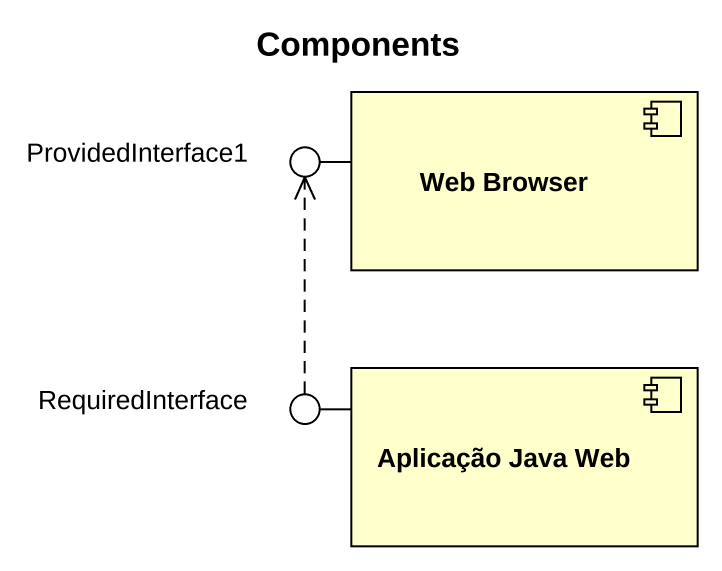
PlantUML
@startuml
title Components
() ProvidedInterface1
component "Web Browser" as Web_Browser
() RequiredInterface
component "Aplicação Java Web" as Aplicação_Java_Web
Web_Browser -left- ProvidedInterface1
Aplicação_Java_Web -left- RequiredInterface
RequiredInterface .up.> ProvidedInterface1
@enduml
